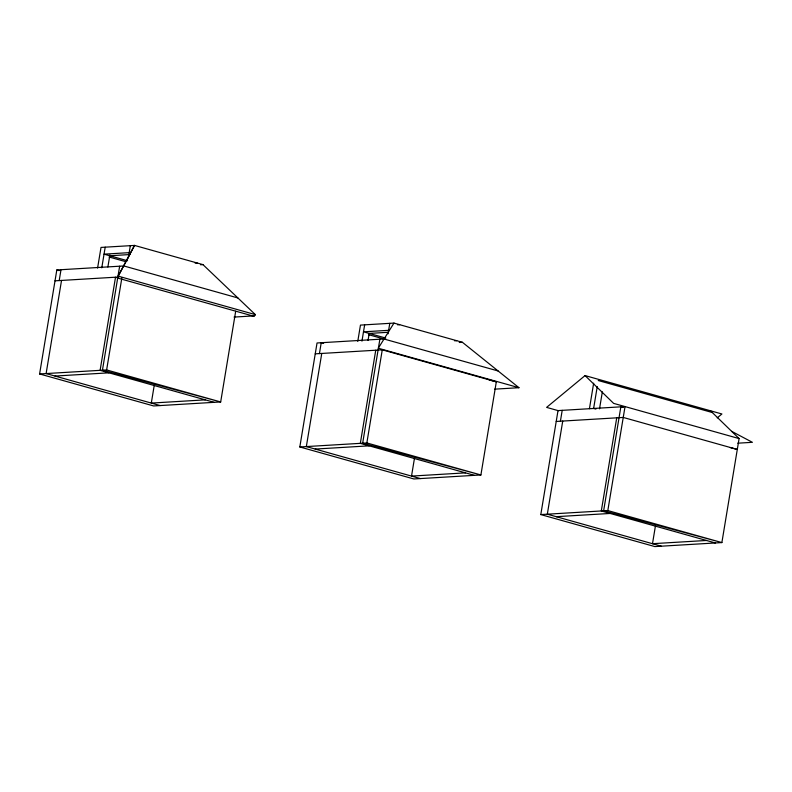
<?xml version="1.0" encoding="UTF-8"?>
<svg xmlns="http://www.w3.org/2000/svg" width="792" height="792" viewBox="0 0 792 792"><rect width="100%" height="100%" fill="white"/><g stroke="black" fill="none" stroke-linecap="round" stroke-linejoin="round"><path stroke-width="1.19" d="M235.689 311.246L220.681 401.95L153.658 405.95L39.6 373.953L56.816 269.963L123.839 265.954L237.897 297.96M59.202 280.576L61.004 269.716M61.529 280.437L46.114 373.567L160.172 405.563M97.584 268.072L101.01 247.421L134.521 245.421L202.95 264.617L255.361 314.622L254.103 316.335L117.236 277.933L134.521 245.421L117.236 277.933M101.782 267.825L105.197 247.173M107.88 266.993L109.89 254.846M115.523 277.21L100.109 370.339L214.157 402.336M119.651 266.211L102.435 370.201L220.681 401.95L106.623 369.943L39.6 373.953M106.623 369.943L121.839 278.032M128.324 257.816L130.334 245.668M154.301 384.932L151.302 403.078L205.286 399.851M315.236 353.836L382.269 349.836L496.317 381.833L480.902 474.962L413.879 478.962L299.822 446.965L317.038 342.976L384.061 338.966M319.433 353.588L321.225 342.728L323.601 343.391M321.76 353.45L306.336 446.579L420.394 478.576M357.766 341.392L360.459 325.096L393.97 323.087L462.399 342.293L518.948 387.704L494.564 389.159M361.954 341.144L364.647 324.839M368.042 340.412L369.191 333.422L388.347 332.284M375.745 350.222L360.33 443.352L474.388 475.349M379.873 339.224L362.657 443.213L480.902 474.962L366.844 442.956L299.822 446.965M366.844 442.956L382.269 349.836M388.05 333.818L389.783 323.344M414.523 457.944L411.523 476.091L465.518 472.864M540.797 514.582L558.014 410.593L625.037 406.583L607.82 510.573L540.797 514.582L654.855 546.579L721.878 542.569L739.094 438.58L710.513 410.791M560.409 421.205L562.201 410.335M562.736 421.067L547.322 514.186L661.369 546.193M589.436 408.712L593.654 383.199M597.247 386.595L593.624 408.464L595.901 409.098M599.524 408.85L602.346 391.842M616.73 417.839L601.306 510.959L715.364 542.966M655.499 525.561L652.499 543.698L706.494 540.471M393.97 323.087L378.279 348.233L518.948 387.704M717.235 417.869L721.918 413.988L585.06 375.586L546.609 407.385L558.509 410.731M129.175 252.658L104.039 254.153L127.561 260.756M109.741 255.757L130.086 254.539M195.159 263.142L197.248 263.023M200.554 264.766L202.95 264.617M55.014 280.823L118.78 277.012M234.036 317.077L253.747 315.899L255.361 314.622L118.503 276.23M397.584 324.819L399.673 324.69M388.625 330.323L363.488 331.828L385.833 338.095M454.608 340.817L456.697 340.689M459.261 342.481L462.399 342.293M54.985 376.052L108.979 372.824M556.222 421.453L623.245 417.443L737.293 449.45L730.125 447.52M315.206 449.064L369.201 445.837M737.778 443.193L752.4 442.312L731.65 431.343M556.192 516.681L610.177 513.454M489.149 379.913L496.317 381.833M598.247 380.526L712.305 412.523M109.118 257.004L125.75 261.677M368.567 334.679L498.118 370.973M739.094 438.58L613.632 403.385L585.06 375.586M623.225 407.504L620.849 406.831L603.633 510.82L721.878 542.569L607.82 510.573M56.816 269.963L59.192 270.626"/></g></svg>
